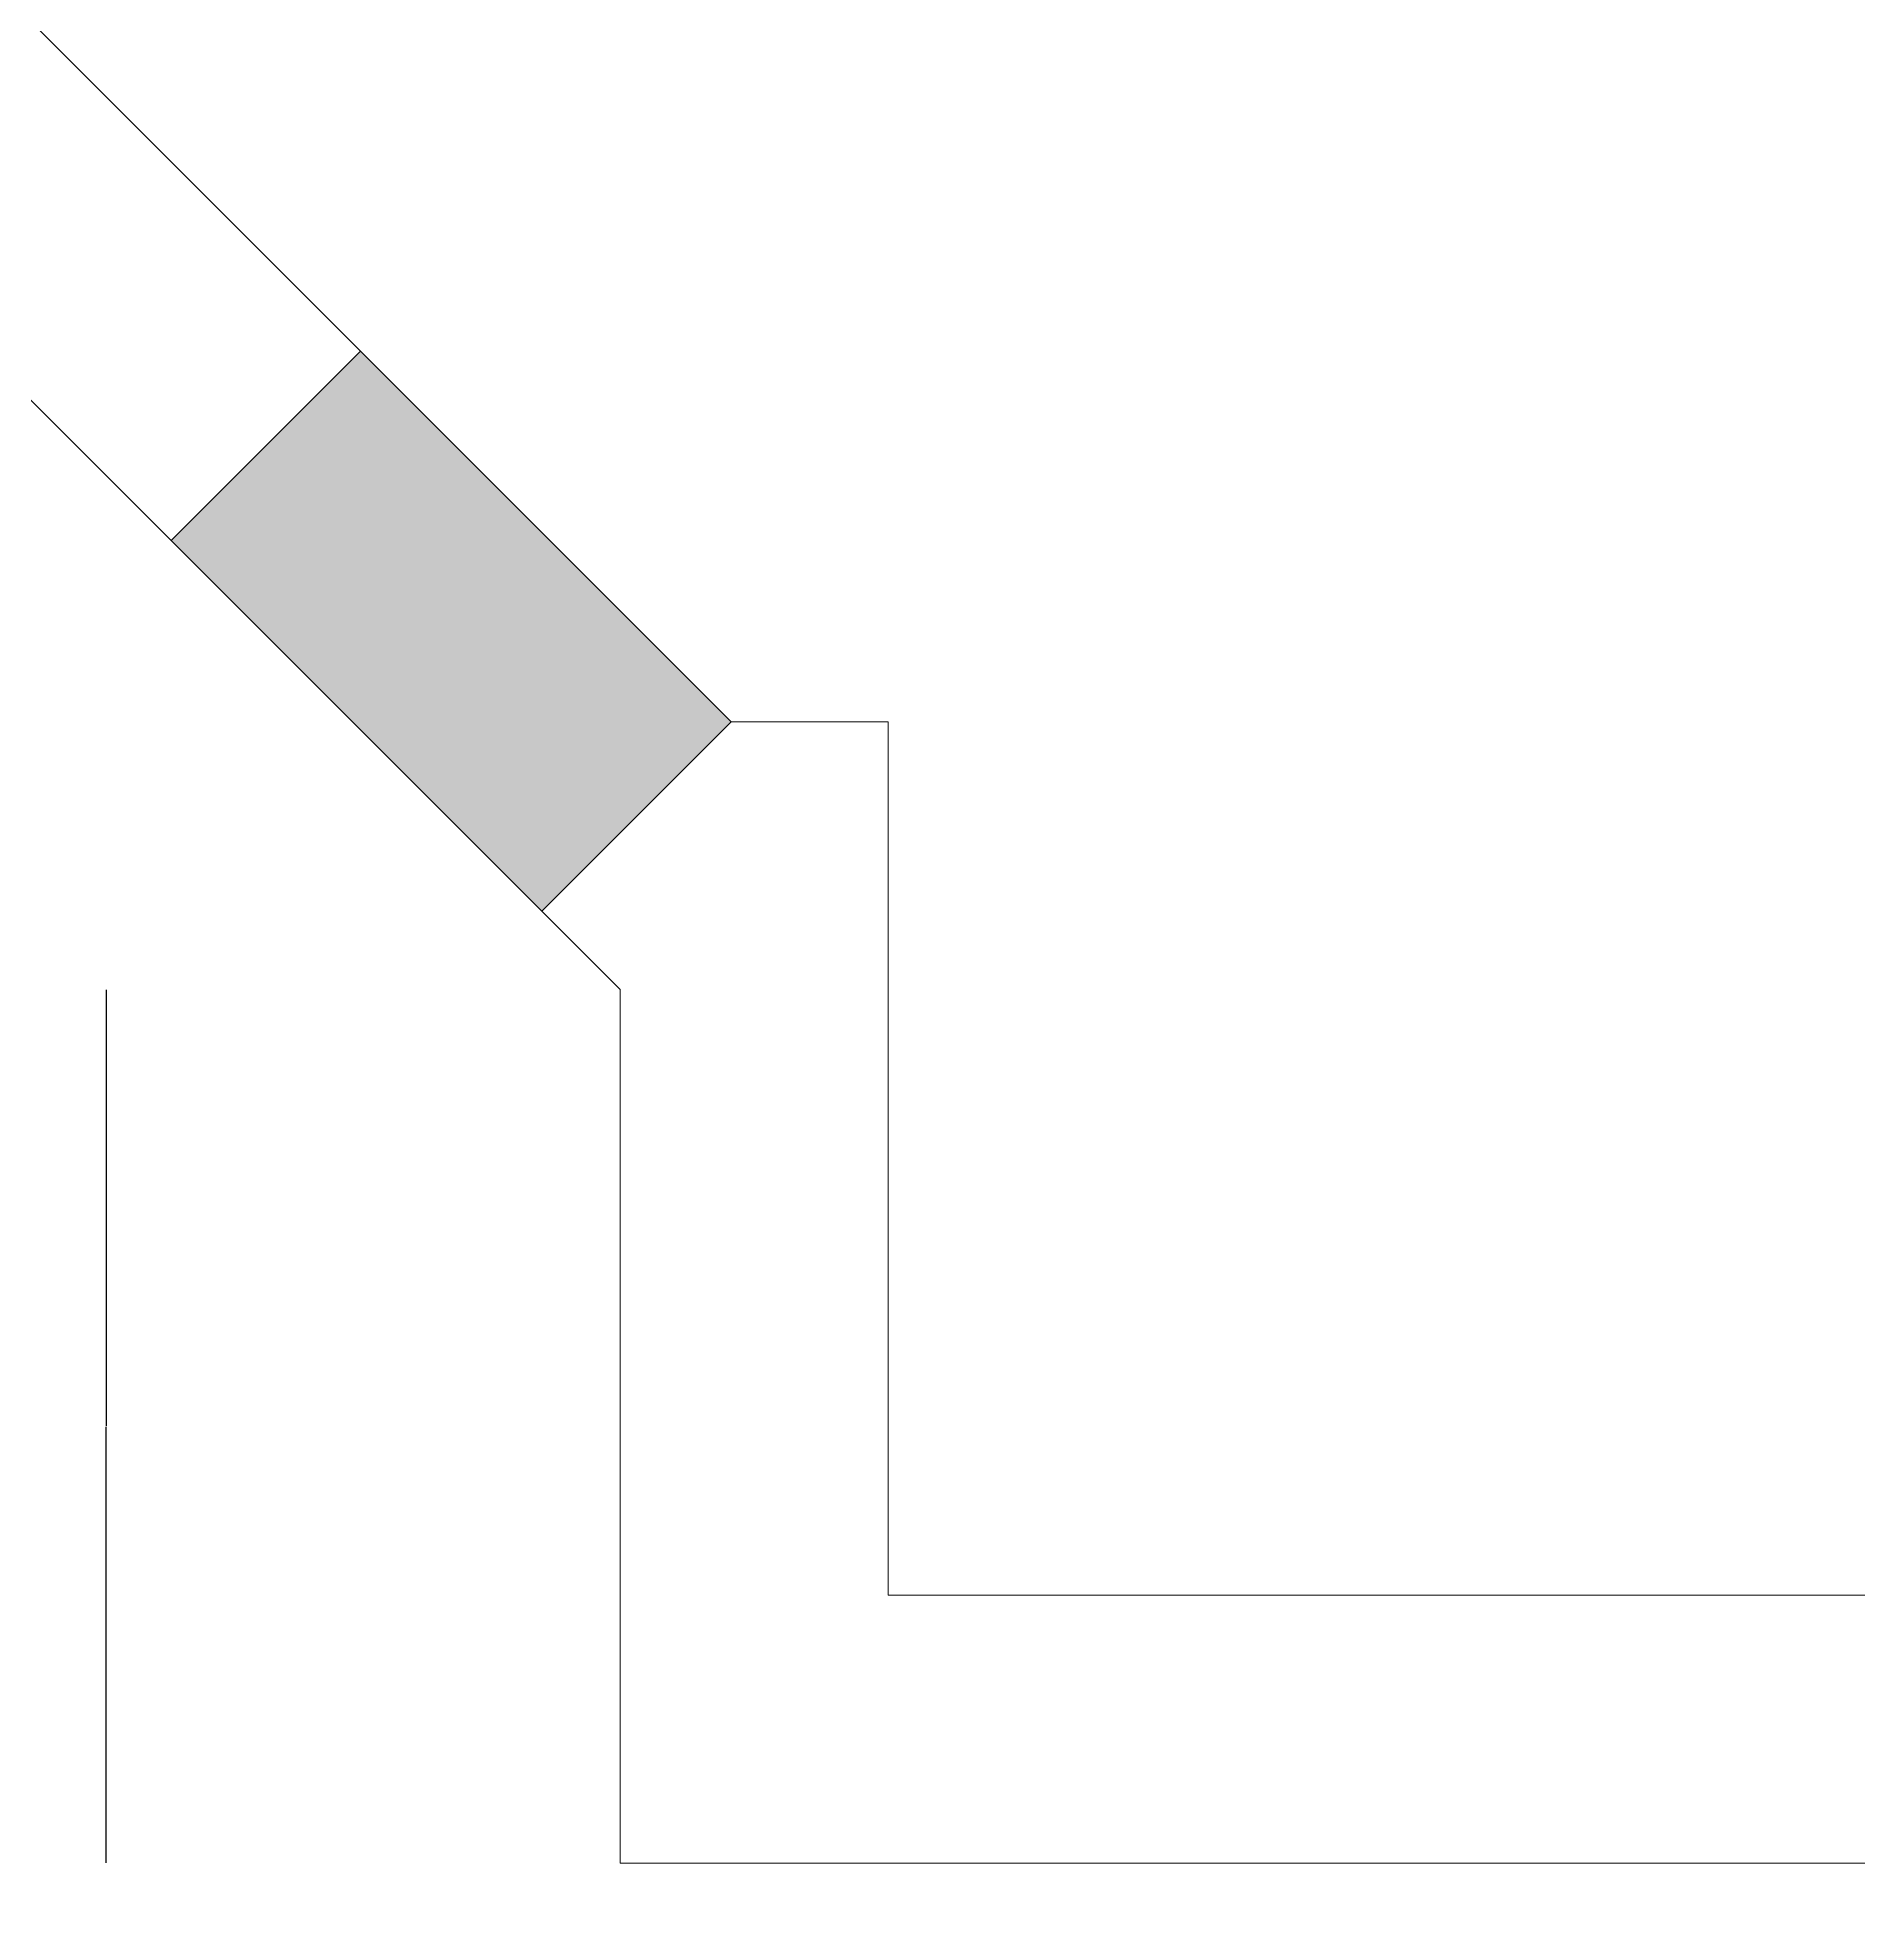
# Model space of a CAD drawing. Header units: metres. Extents: x 191982 to 427160, y -8904 to 80370.
# Drawn here: x 269733 to 271296, y 2488 to 4106 of the extents above; entities that cross this region are included whole.
import ezdxf

# ---------------------------------------------------------------- set-up
doc = ezdxf.new("R2010")
doc.units = ezdxf.units.M
doc.header["$LTSCALE"] = 700
doc.header["$MEASUREMENT"] = 0
doc.header["$PDMODE"] = 32
doc.layers.get('Defpoints').update_dxf_attribs({"lineweight": 9})
doc.layers.add('elevations', color=22, linetype='Continuous', lineweight=9)
doc.layers.add('NEW PLANS', color=7, linetype='Continuous', lineweight=9)
doc.styles.get("Standard").update_dxf_attribs({"font": 'swisscl.ttf'})
doc.dimstyles.get("Standard").update_dxf_attribs({"dimtxt": 0.23, "dimasz": 0.23, "dimexe": 0.05, "dimexo": 0.05, "dimgap": 0.06, "dimtad": 0, "dimzin": 0, "dimdsep": 46, "dimtxsty": 'Standard', "dimcen": 0, "dimse1": 1, "dimse2": 1, "dimadec": 0, "dimazin": 0, "dimtfac": 1, "dimtofl": 0, "dimtmove": 2, "dimatfit": 0, "dimfxl": 0.18, "dimtolj": 1, "dimtzin": 0, "dimarcsym": 0})

# ---------------------------------------------------------------- blocks, each defined once
blk = doc.blocks.new('*D288')
at = {"layer": 'Defpoints', "color": 0, "transparency": 16777216}
for p in [(270233, 2539.1), (271963, 2539.1), (271963, 2279.6)]:
    blk.add_point(p, dxfattribs=at)
at = {"layer": 'elevations', "color": 0, "lineweight": -2, "transparency": 16777216}
for p, q in [((270233.2, 2279.6), (271097.4, 2279.6)), ((271962.7, 2279.6), (271098.5, 2279.6))]:
    blk.add_line(p, q, dxfattribs=at)
at = {"layer": 'elevations', "color": 0, "transparency": 16777216}
for points in [[(270233.2, 2279.6), (270233.2, 2279.6), (270233, 2279.6)], [(271962.7, 2279.6), (271962.7, 2279.6), (271963, 2279.6)]]:
    blk.add_solid(points, dxfattribs=at)
at = {"layer": 'elevations', "color": 0, "transparency": 16777216, "insert": (271098, 2279.6), "char_height": 0.23, "attachment_point": 5}
blk.add_mtext('\\A1;1730.00', dxfattribs=at)
blk = doc.blocks.new('*D289')
at = {"layer": 'Defpoints', "color": 0, "transparency": 16777216}
for p in [(269791.6, 3289.1), (270233, 3289.1), (270233, 2539.1)]:
    blk.add_point(p, dxfattribs=at)
at = {"layer": 'elevations', "color": 0, "lineweight": -2, "transparency": 16777216}
for p, q in [((269791.6, 3288.9), (269791.6, 2914.6)), ((269791.6, 2539.4), (269791.6, 2913.7))]:
    blk.add_line(p, q, dxfattribs=at)
at = {"layer": 'elevations', "color": 0, "transparency": 16777216}
for points in [[(269791.6, 3288.9), (269791.7, 3288.9), (269791.6, 3289.1)], [(269791.6, 2539.4), (269791.7, 2539.4), (269791.6, 2539.1)]]:
    blk.add_solid(points, dxfattribs=at)
at = {"layer": 'elevations', "color": 0, "transparency": 16777216, "insert": (269791.6, 2914.1), "char_height": 0.23, "attachment_point": 5, "rotation": 90}
blk.add_mtext('\\A1;750.00', dxfattribs=at)

msp = doc.modelspace()

# ---------------------------------------------------------------- hatches: boundary and pattern name
at = {"layer": 'elevations'}
msp.add_hatch(color=256, dxfattribs=at).paths.add_polyline_path([(270010.026, 3837.33), (269847.392, 3674.695), (270165.59, 3356.497), (270328.224, 3519.132)])

# ---------------------------------------------------------------- linework, layer by layer
for p, q in [((270462.955, 3289.132), (270462.955, 3519.132)), ((270232.955, 3289.132), (270232.955, 2539.132)), ((270462.955, 3289.132), (270462.955, 2769.132)), ((271732.955, 2769.132), (270462.955, 2769.132)), ((271962.955, 2539.132), (270232.955, 2539.132))]:
    msp.add_line(p, q, dxfattribs=at)
msp.add_lwpolyline([(270328.224, 3519.132), (270165.59, 3356.497), (269847.392, 3674.695), (270010.026, 3837.33)], close=True, dxfattribs=at)
at = {"layer": 'NEW PLANS'}
for p, q in [((270328.224, 3519.132), (267232.955, 6614.401)), ((270232.955, 3289.132), (267002.955, 6519.132)), ((270462.955, 3519.132), (270328.224, 3519.132))]:
    msp.add_line(p, q, dxfattribs=at)

# ---------------------------------------------------------------- dimensions: what is measured, and where the dimension line sits
at = {"layer": 'elevations'}
dim = msp.add_linear_dim(base=(269791.617, 3289.132), p1=(270232.955, 2539.132), p2=(270232.955, 3289.132), angle=90, dimstyle='Standard', dxfattribs=at)
dim.commit()
dim.dimension.update_dxf_attribs({"geometry": '*D289', "text_midpoint": (269791.617, 2914.132)})
dim = msp.add_linear_dim(base=(271962.955, 2279.591), p1=(270232.955, 2539.132), p2=(271962.955, 2539.132), dimstyle='Standard', dxfattribs=at)
dim.commit()
dim.dimension.update_dxf_attribs({"geometry": '*D288', "text_midpoint": (271097.955, 2279.591)})

doc.saveas('drawing.dxf')
